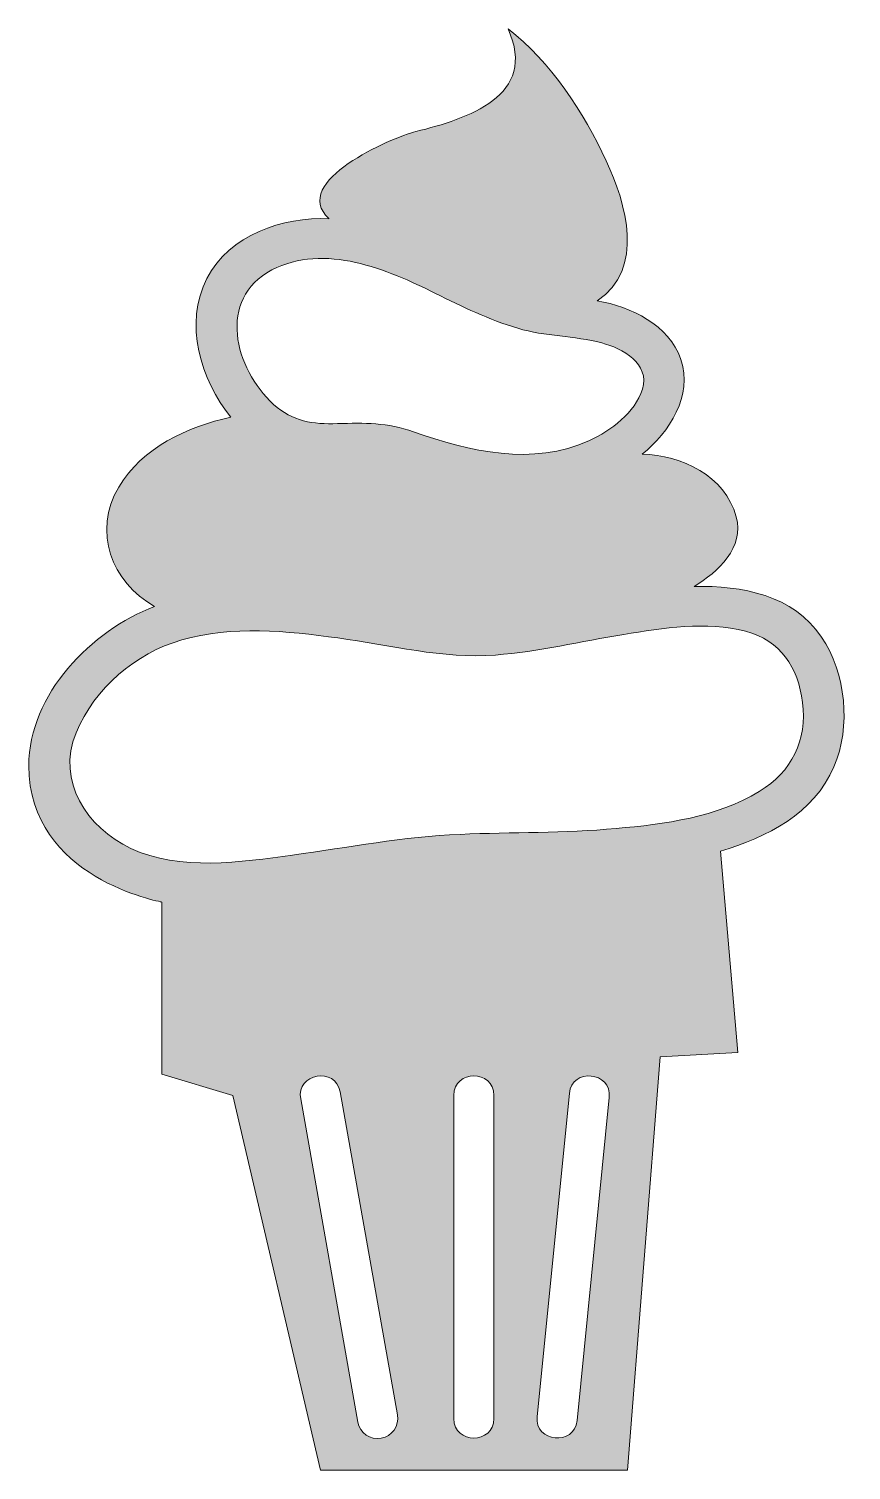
# Model space of a CAD drawing. Header units: inches. Extents: x 0 to 58, y 0 to 102.
import ezdxf

# ---------------------------------------------------------------- set-up
doc = ezdxf.new("R2010")
doc.units = ezdxf.units.IN
doc.header["$MEASUREMENT"] = 0
doc.layers.add('Layer 1', color=7, linetype='Continuous')

msp = doc.modelspace()

# ---------------------------------------------------------------- hatches: boundary and pattern name
at = {"layer": 'Layer 1', "true_color": 0xf77fb0}
h = msp.add_hatch(color=231, dxfattribs=at)
h.dxf.hatch_style = 2
edge = h.paths.add_edge_path()
edge.add_spline(control_points=[(46.92, 62.29), (48.6, 63.32), (50.48, 65.03), (49.88, 67.21), (49.1, 70.08), (46.01, 71.56), (43.26, 71.61), (45.17, 73.19), (46.84, 75.72), (45.98, 78.28), (45.15, 80.75), (42.46, 82), (40.08, 82.43), (43.47, 84.66), (42.12, 89.29), (40.72, 92.3), (39.14, 95.67), (36.79, 99.31), (33.79, 101.6), (35.95, 96.85), (30.92, 95.26), (27.3, 94.36), (25.52, 93.91), (18.39, 90.82), (21.15, 88.23), (21.15, 88.23), (21.16, 88.21), (21.16, 88.21), (17.91, 88.35), (14.14, 87.07), (12.56, 84.01), (10.91, 80.83), (12.12, 76.86), (14.25, 74.22), (11.2, 73.56), (7.98, 72.09), (6.34, 69.29), (4.49, 66.14), (5.81, 62.64), (8.87, 60.87), (4.41, 59.21), (0, 54.67), (0, 49.66), (0, 41.7), (9.37, 40.05), (9.37, 40.05), (9.37, 40.05), (9.37, 27.91), (9.37, 27.91), (9.37, 27.91), (14.38, 26.42), (14.38, 26.42), (14.38, 26.42), (20.56, 0), (20.56, 0), (20.56, 0), (42.22, 0), (42.22, 0), (42.22, 0), (44.53, 29.13), (44.53, 29.13), (44.53, 29.13), (50, 29.43), (50, 29.43), (50, 29.43), (48.78, 43.64), (48.78, 43.64), (52.02, 44.58), (55.37, 46.31), (56.77, 49.58), (57.99, 52.4), (57.62, 56.19), (55.9, 58.73), (53.91, 61.68), (50.26, 62.37), (46.92, 62.29)], knot_values=[0, 0, 0, 0, 1, 1, 1, 2, 2, 2, 3, 3, 3, 4, 4, 4, 5, 5, 5, 6, 6, 6, 7, 7, 7, 8, 8, 8, 9, 9, 9, 10, 10, 10, 11, 11, 11, 12, 12, 12, 13, 13, 13, 14, 14, 14, 15, 15, 15, 16, 16, 16, 17, 17, 17, 18, 18, 18, 19, 19, 19, 20, 20, 20, 21, 21, 21, 22, 22, 22, 23, 23, 23, 24, 24, 24, 25, 25, 25, 25], degree=3, periodic=1)
edge = h.paths.add_edge_path()
edge.add_spline(control_points=[(17.14, 84.6), (20.85, 86.53), (25.28, 84.65), (28.68, 82.95), (30.56, 82.01), (32.46, 81.1), (34.48, 80.49), (36.41, 79.91), (38.46, 79.97), (40.4, 79.46), (41.84, 79.09), (43.83, 77.98), (43.27, 76.2), (42.75, 74.54), (41.05, 73.28), (39.53, 72.58), (35.52, 70.75), (31.1, 71.81), (27.13, 73.2), (25.31, 73.84), (23.66, 73.83), (21.77, 73.77), (20.03, 73.72), (18.61, 73.91), (17.26, 75.13), (14.5, 77.64), (13.25, 82.57), (17.14, 84.6)], knot_values=[0, 0, 0, 0, 1, 1, 1, 2, 2, 2, 3, 3, 3, 4, 4, 4, 5, 5, 5, 6, 6, 6, 7, 7, 7, 8, 8, 8, 9, 9, 9, 9], degree=3, periodic=1)
edge = h.paths.add_edge_path()
edge.add_spline(control_points=[(24.85, 2.25), (24.08, 2.11), (23.34, 2.62), (23.2, 3.39), (23.2, 3.39), (19.17, 26.17), (19.17, 26.17), (18.85, 27.97), (21.64, 28.47), (21.95, 26.67), (21.95, 26.67), (25.99, 3.89), (25.99, 3.89), (26.13, 3.12), (25.62, 2.38), (24.85, 2.25)], knot_values=[0, 0, 0, 0, 1, 1, 1, 2, 2, 2, 3, 3, 3, 4, 4, 4, 5, 5, 5, 5], degree=3, periodic=1)
edge = h.paths.add_edge_path()
edge.add_spline(control_points=[(32.8, 3.64), (32.8, 1.81), (29.97, 1.81), (29.97, 3.64), (29.97, 3.64), (29.97, 26.42), (29.97, 26.42), (29.97, 28.25), (32.8, 28.25), (32.8, 26.42), (32.8, 26.42), (32.8, 3.64), (32.8, 3.64)], knot_values=[0, 0, 0, 0, 1, 1, 1, 2, 2, 2, 3, 3, 3, 4, 4, 4, 4], degree=3, periodic=1)
edge = h.paths.add_edge_path()
edge.add_spline(control_points=[(40.93, 26.28), (40.93, 26.28), (38.66, 3.5), (38.66, 3.5), (38.48, 1.68), (35.66, 1.96), (35.84, 3.78), (35.84, 3.78), (38.12, 26.56), (38.12, 26.56), (38.3, 28.38), (41.11, 28.1), (40.93, 26.28)], knot_values=[0, 0, 0, 0, 1, 1, 1, 2, 2, 2, 3, 3, 3, 4, 4, 4, 4], degree=3, periodic=1)
edge = h.paths.add_edge_path()
edge.add_spline(control_points=[(51.51, 47.84), (48.55, 46.02), (44.81, 45.54), (41.42, 45.23), (37.76, 44.9), (34.09, 44.97), (30.42, 44.82), (26.44, 44.66), (22.53, 43.89), (18.6, 43.36), (14.95, 42.86), (10.67, 42.2), (7.2, 43.83), (4.08, 45.3), (1.93, 48.57), (3.33, 51.97), (4.64, 55.15), (7.51, 57.58), (10.78, 58.52), (14.35, 59.55), (18.19, 59.16), (21.8, 58.66), (25.44, 58.16), (29.21, 57.18), (32.91, 57.46), (35.95, 57.69), (38.95, 58.42), (41.95, 58.91), (44.72, 59.37), (47.77, 59.85), (50.54, 59.13), (53.02, 58.48), (54.26, 56.58), (54.56, 54.12), (54.89, 51.46), (53.8, 49.23), (51.51, 47.84)], knot_values=[0, 0, 0, 0, 1, 1, 1, 2, 2, 2, 3, 3, 3, 4, 4, 4, 5, 5, 5, 6, 6, 6, 7, 7, 7, 8, 8, 8, 9, 9, 9, 10, 10, 10, 11, 11, 11, 12, 12, 12, 12], degree=3, periodic=1)

# ---------------------------------------------------------------- linework, layer by layer
at = {"layer": 'Layer 1', "lineweight": 0}
for points, knots in [([(46.92, 62.29), (48.6, 63.32), (50.48, 65.03), (49.88, 67.21), (49.1, 70.08), (46.01, 71.56), (43.26, 71.61), (45.17, 73.19), (46.84, 75.72), (45.98, 78.28), (45.15, 80.75), (42.46, 82), (40.08, 82.43), (43.47, 84.66), (42.12, 89.29), (40.72, 92.3), (39.14, 95.67), (36.79, 99.31), (33.79, 101.6), (35.95, 96.85), (30.92, 95.26), (27.3, 94.36), (25.52, 93.91), (18.39, 90.82), (21.15, 88.23), (21.15, 88.23), (21.16, 88.21), (21.16, 88.21), (17.91, 88.35), (14.14, 87.07), (12.56, 84.01), (10.91, 80.83), (12.12, 76.86), (14.25, 74.22), (11.2, 73.56), (7.98, 72.09), (6.34, 69.29), (4.49, 66.14), (5.81, 62.64), (8.87, 60.87), (4.41, 59.21), (0, 54.67), (0, 49.66), (0, 41.7), (9.37, 40.05), (9.37, 40.05), (9.37, 40.05), (9.37, 27.91), (9.37, 27.91), (9.37, 27.91), (14.38, 26.42), (14.38, 26.42), (14.38, 26.42), (20.56, 0), (20.56, 0), (20.56, 0), (42.22, 0), (42.22, 0), (42.22, 0), (44.53, 29.13), (44.53, 29.13), (44.53, 29.13), (50, 29.43), (50, 29.43), (50, 29.43), (48.78, 43.64), (48.78, 43.64), (52.02, 44.58), (55.37, 46.31), (56.77, 49.58), (57.99, 52.4), (57.62, 56.19), (55.9, 58.73), (53.91, 61.68), (50.26, 62.37), (46.92, 62.29)], [0, 0, 0, 0, 1, 1, 1, 2, 2, 2, 3, 3, 3, 4, 4, 4, 5, 5, 5, 6, 6, 6, 7, 7, 7, 8, 8, 8, 9, 9, 9, 10, 10, 10, 11, 11, 11, 12, 12, 12, 13, 13, 13, 14, 14, 14, 15, 15, 15, 16, 16, 16, 17, 17, 17, 18, 18, 18, 19, 19, 19, 20, 20, 20, 21, 21, 21, 22, 22, 22, 23, 23, 23, 24, 24, 24, 25, 25, 25, 25]), ([(17.14, 84.6), (20.85, 86.53), (25.28, 84.65), (28.68, 82.95), (30.56, 82.01), (32.46, 81.1), (34.48, 80.49), (36.41, 79.91), (38.46, 79.97), (40.4, 79.46), (41.84, 79.09), (43.83, 77.98), (43.27, 76.2), (42.75, 74.54), (41.05, 73.28), (39.53, 72.58), (35.52, 70.75), (31.1, 71.81), (27.13, 73.2), (25.31, 73.84), (23.66, 73.83), (21.77, 73.77), (20.03, 73.72), (18.61, 73.91), (17.26, 75.13), (14.5, 77.64), (13.25, 82.57), (17.14, 84.6)], [0, 0, 0, 0, 1, 1, 1, 2, 2, 2, 3, 3, 3, 4, 4, 4, 5, 5, 5, 6, 6, 6, 7, 7, 7, 8, 8, 8, 9, 9, 9, 9]), ([(51.51, 47.84), (48.55, 46.02), (44.81, 45.54), (41.42, 45.23), (37.76, 44.9), (34.09, 44.97), (30.42, 44.82), (26.44, 44.66), (22.53, 43.89), (18.6, 43.36), (14.95, 42.86), (10.67, 42.2), (7.2, 43.83), (4.08, 45.3), (1.93, 48.57), (3.33, 51.97), (4.64, 55.15), (7.51, 57.58), (10.78, 58.52), (14.35, 59.55), (18.19, 59.16), (21.8, 58.66), (25.44, 58.16), (29.21, 57.18), (32.91, 57.46), (35.95, 57.69), (38.95, 58.42), (41.95, 58.91), (44.72, 59.37), (47.77, 59.85), (50.54, 59.13), (53.02, 58.48), (54.26, 56.58), (54.56, 54.12), (54.89, 51.46), (53.8, 49.23), (51.51, 47.84)], [0, 0, 0, 0, 1, 1, 1, 2, 2, 2, 3, 3, 3, 4, 4, 4, 5, 5, 5, 6, 6, 6, 7, 7, 7, 8, 8, 8, 9, 9, 9, 10, 10, 10, 11, 11, 11, 12, 12, 12, 12]), ([(24.85, 2.25), (24.08, 2.11), (23.34, 2.62), (23.2, 3.39), (23.2, 3.39), (19.17, 26.17), (19.17, 26.17), (18.85, 27.97), (21.64, 28.47), (21.95, 26.67), (21.95, 26.67), (25.99, 3.89), (25.99, 3.89), (26.13, 3.12), (25.62, 2.38), (24.85, 2.25)], [0, 0, 0, 0, 1, 1, 1, 2, 2, 2, 3, 3, 3, 4, 4, 4, 5, 5, 5, 5]), ([(32.8, 3.64), (32.8, 1.81), (29.97, 1.81), (29.97, 3.64), (29.97, 3.64), (29.97, 26.42), (29.97, 26.42), (29.97, 28.25), (32.8, 28.25), (32.8, 26.42), (32.8, 26.42), (32.8, 3.64), (32.8, 3.64)], [0, 0, 0, 0, 1, 1, 1, 2, 2, 2, 3, 3, 3, 4, 4, 4, 4]), ([(40.93, 26.28), (40.93, 26.28), (38.66, 3.5), (38.66, 3.5), (38.48, 1.68), (35.66, 1.96), (35.84, 3.78), (35.84, 3.78), (38.12, 26.56), (38.12, 26.56), (38.3, 28.38), (41.11, 28.1), (40.93, 26.28)], [0, 0, 0, 0, 1, 1, 1, 2, 2, 2, 3, 3, 3, 4, 4, 4, 4])]:
    msp.add_open_spline(points, degree=3, knots=knots, dxfattribs=at)

doc.saveas('drawing.dxf')
